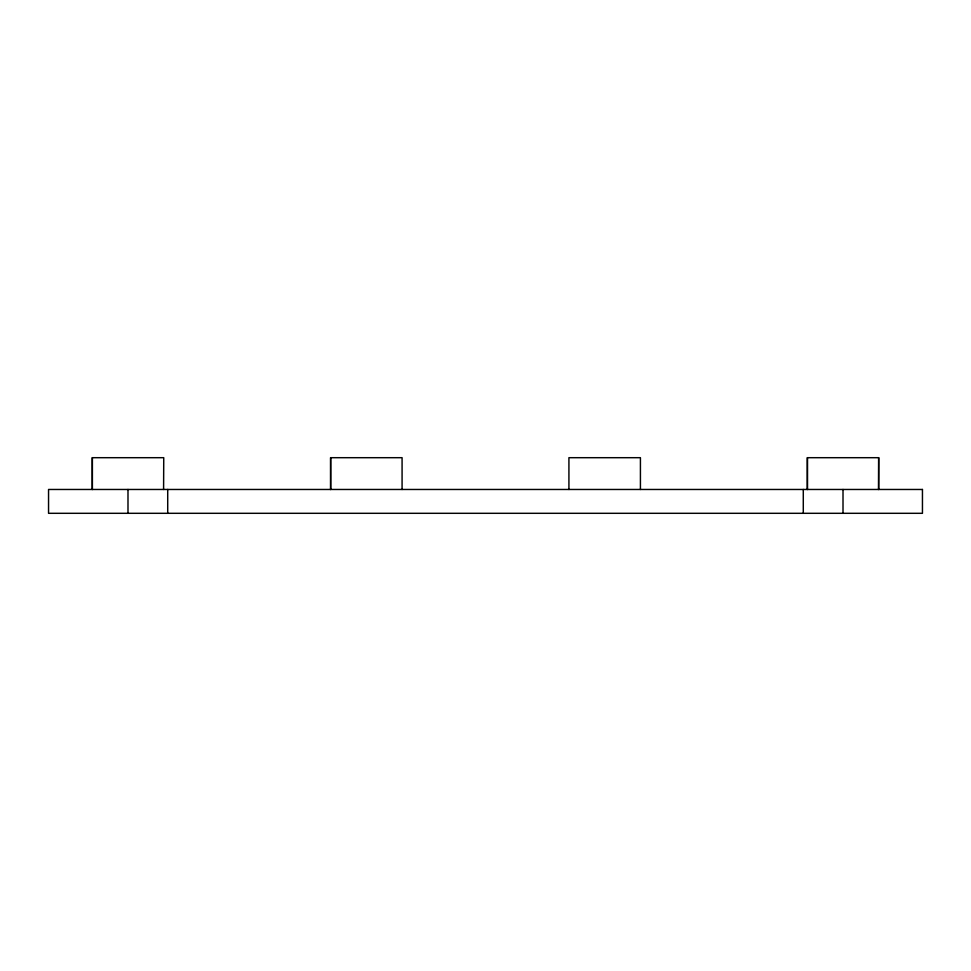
<?xml version="1.0" encoding="UTF-8"?>
<svg xmlns="http://www.w3.org/2000/svg" width="971" height="971" viewBox="0 0 971 971"><rect width="100%" height="100%" fill="white"/><g stroke="black" fill="none" stroke-linecap="round" stroke-linejoin="round"><path stroke-width="1.46" d="M878.706 489.469L878.719 457.693L807.289 457.693L807.289 489.469M878.634 457.693L878.512 489.469M843.01 489.469L843.01 513.307M807.496 457.693L807.496 489.469M803.284 489.469L803.284 513.307M640.423 489.469L640.423 457.693L568.921 457.693L568.921 489.469M402.079 489.469L402.079 457.693L330.577 457.693L330.577 489.469M330.674 457.693L330.674 489.469M167.716 489.469L167.716 513.307M163.589 489.469L163.747 457.693L92.245 457.693L92.245 489.469M127.99 489.469L127.99 513.307M92.391 457.693L92.391 489.469M922.45 489.469L48.55 489.469L48.55 513.307L922.45 513.307L922.45 489.469"/></g></svg>
